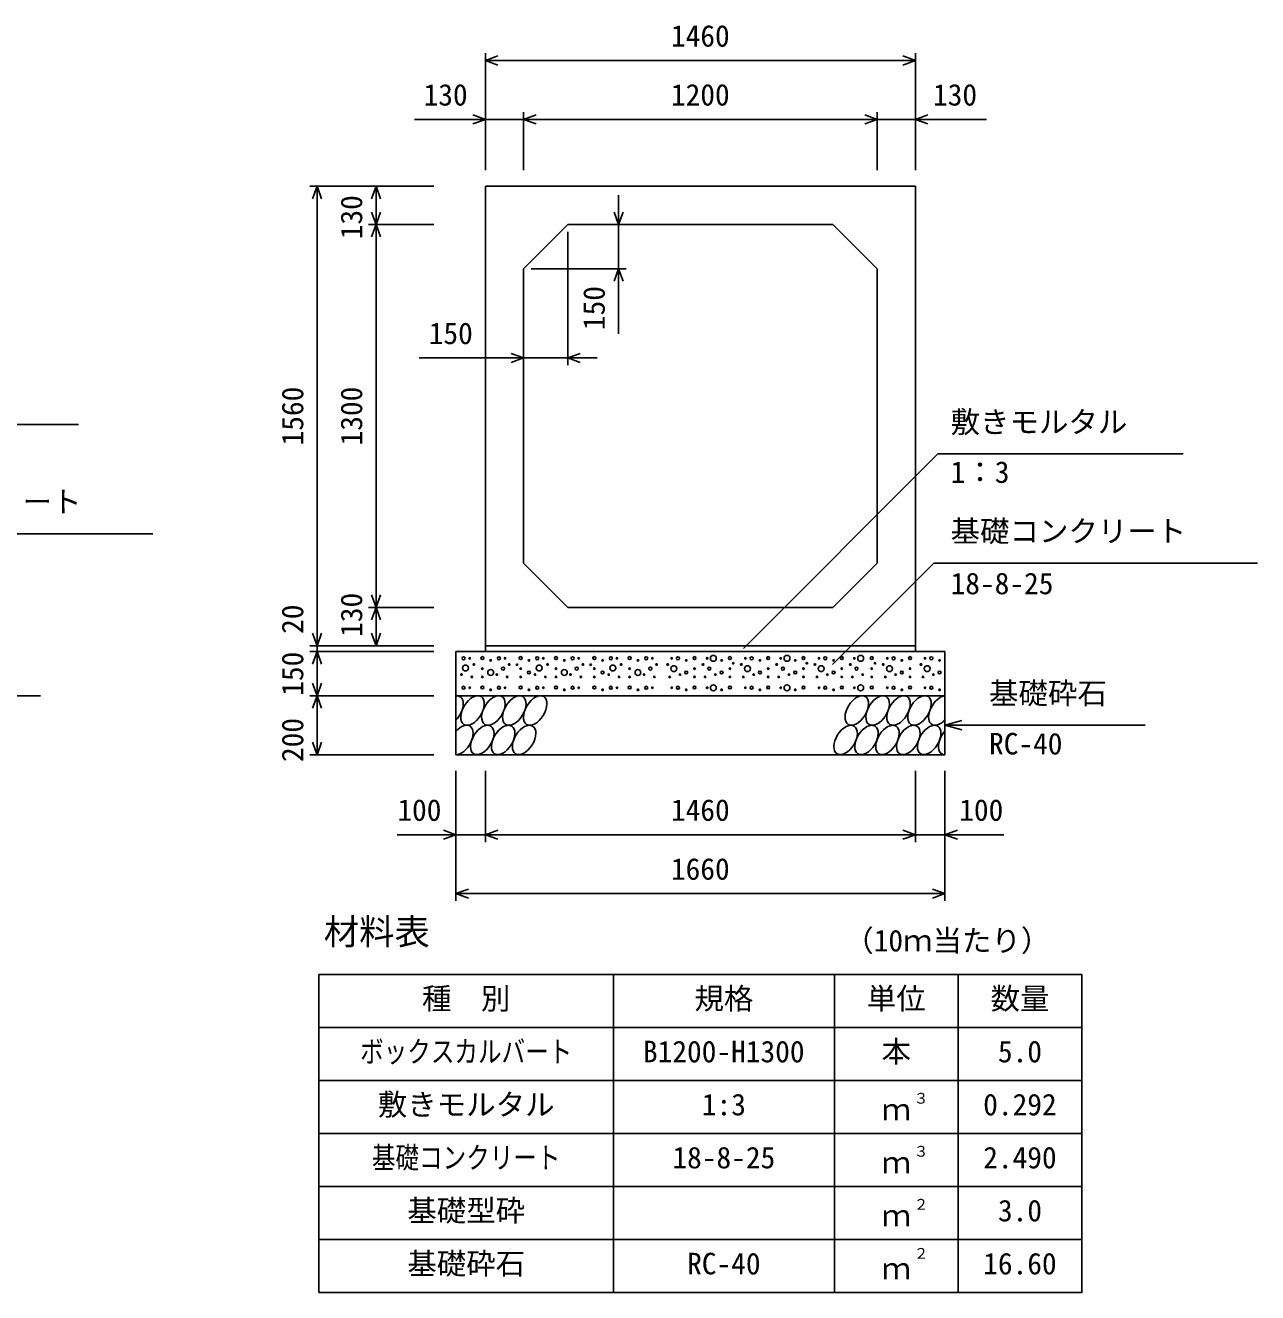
# Model space of a CAD drawing. Units: millimetres, scale not verified. Extents: x -50400 to 50400, y -17820 to 17820.
# Drawn here: x 27718 to 31902, y 265 to 4568 of the extents above; entities that cross this region are included whole.
import ezdxf
from ezdxf.enums import TextEntityAlignment as Align

# ---------------------------------------------------------------- set-up
doc = ezdxf.new("R2010")
doc.units = ezdxf.units.MM
doc.header["$LTSCALE"] = 60
for name, color, linetype, lineweight in [('0-0_DIM', 7, 'Continuous', 25), ('0-2_HATCH', 6, 'Continuous', 25), ('0-3_HYO', 3, 'Continuous', 25), ('0-4_HYO2', 4, 'Continuous', 25), ('0-5_OUTLINE', 3, 'Continuous', 25), ('0-7_TXT', 7, 'Continuous', 25)]:
    doc.layers.add(name, color=color, linetype=linetype, lineweight=lineweight)
doc.styles.add('ＭＳ ゴシック', font='')
doc.styles.get('ＭＳ ゴシック').set_extended_font_data('MS Gothic')

msp = doc.modelspace()

# ---------------------------------------------------------------- linework, layer by layer
at = {"layer": '0-0_DIM'}
for p, q in [((29279.98, 4473.78), (29279.98, 4076.89)), ((30739.98, 4448.78), (29279.98, 4448.78)), ((30739.98, 4473.78), (30739.98, 4076.89)), ((29409.98, 4273.78), (29409.98, 4076.89)), ((30609.98, 4273.78), (30609.98, 4076.89)), ((29039.24, 4248.78), (29279.98, 4248.78)), ((29409.98, 4248.78), (29279.98, 4248.78)), ((30609.98, 4248.78), (29409.98, 4248.78)), ((30609.98, 4248.78), (30739.98, 4248.78)), ((30980.73, 4248.78), (30739.98, 4248.78)), ((28683.88, 4021.89), (29104.98, 4021.89)), ((28708.88, 2461.89), (28708.88, 4021.89)), ((28908.88, 4021.89), (28908.88, 3891.89)), ((29732.46, 3991.89), (29732.46, 3891.89)), ((28883.88, 3891.89), (29104.98, 3891.89)), ((28908.88, 3891.89), (28908.88, 2591.89)), ((29732.46, 3741.89), (29732.46, 3891.89)), ((29559.98, 3866.89), (29559.98, 3413.87)), ((29434.98, 3741.89), (29757.46, 3741.89)), ((29732.46, 3741.89), (29732.46, 3521.01)), ((29055.88, 3438.87), (29409.98, 3438.87)), ((29559.98, 3438.87), (29409.98, 3438.87)), ((29559.98, 3438.87), (29659.98, 3438.87)), ((27898.89, 3212.83), (27066.48, 3212.83)), ((30156.2, 2452.55), (30816.48, 3112.83)), ((31648.89, 3112.83), (30816.48, 3112.83)), ((28151.62, 2842.22), (27052.07, 2842.22)), ((30458.01, 2398.16), (30802.07, 2742.22)), ((31901.62, 2742.22), (30802.07, 2742.22)), ((28883.88, 2591.89), (29104.98, 2591.89)), ((28908.88, 2461.89), (28908.88, 2591.89)), ((28683.88, 2461.89), (29104.98, 2461.89)), ((28708.88, 2461.89), (28708.88, 2441.89)), ((28683.88, 2441.89), (29104.98, 2441.89)), ((28708.88, 2441.89), (28708.88, 2291.89)), ((27769.79, 2291.89), (27089.98, 2291.89)), ((28683.88, 2291.89), (29104.98, 2291.89)), ((28708.88, 2291.89), (28708.88, 2091.89)), ((30839.98, 2191.89), (30897.94, 2207.42)), ((31519.79, 2191.89), (30839.98, 2191.89)), ((30839.98, 2191.89), (30897.94, 2176.36)), ((28683.88, 2091.89), (29104.98, 2091.89)), ((29179.98, 1595.28), (29179.98, 2036.89)), ((29279.98, 1795.28), (29279.98, 2036.89)), ((30739.98, 1795.28), (30739.98, 2036.89)), ((30739.98, 1795.28), (30739.98, 2036.89)), ((30839.98, 1595.28), (30839.98, 2036.89)), ((28980.44, 1820.28), (29179.98, 1820.28)), ((29279.98, 1820.28), (29179.98, 1820.28)), ((30739.98, 1820.28), (29279.98, 1820.28)), ((30839.98, 1820.28), (30739.98, 1820.28)), ((31039.53, 1820.28), (30839.98, 1820.28)), ((30839.98, 1620.28), (29179.98, 1620.28))]:
    msp.add_line(p, q, dxfattribs=at)
for points in [[(29322.27, 4464.17), (29279.98, 4448.78), (29322.27, 4433.39)], [(30697.7, 4464.17), (30739.98, 4448.78), (30697.7, 4433.39)], [(29237.7, 4264.17), (29279.98, 4248.78), (29237.7, 4233.39)], [(29452.27, 4264.17), (29409.98, 4248.78), (29452.27, 4233.39)], [(30567.7, 4264.17), (30609.98, 4248.78), (30567.7, 4233.39)], [(30782.27, 4264.17), (30739.98, 4248.78), (30782.27, 4233.39)], [(28724.27, 3979.6), (28708.88, 4021.89), (28693.49, 3979.6)], [(28924.27, 3979.6), (28908.88, 4021.89), (28893.49, 3979.6)], [(28924.27, 3934.17), (28908.88, 3891.89), (28893.49, 3934.17)], [(29747.85, 3934.17), (29732.46, 3891.89), (29717.07, 3934.17)], [(28924.27, 3849.6), (28908.88, 3891.89), (28893.49, 3849.6)], [(29747.85, 3699.6), (29732.46, 3741.89), (29717.07, 3699.6)], [(29367.7, 3454.26), (29409.98, 3438.87), (29367.7, 3423.48)], [(29602.27, 3454.26), (29559.98, 3438.87), (29602.27, 3423.48)], [(28924.27, 2634.17), (28908.88, 2591.89), (28893.49, 2634.17)], [(28924.27, 2549.6), (28908.88, 2591.89), (28893.49, 2549.6)], [(28724.27, 2504.17), (28708.88, 2461.89), (28693.49, 2504.17)], [(28924.27, 2504.17), (28908.88, 2461.89), (28893.49, 2504.17)], [(28724.27, 2399.6), (28708.88, 2441.89), (28693.49, 2399.6)], [(28724.27, 2334.17), (28708.88, 2291.89), (28693.49, 2334.17)], [(28724.27, 2249.6), (28708.88, 2291.89), (28693.49, 2249.6)], [(28724.27, 2134.17), (28708.88, 2091.89), (28693.49, 2134.17)], [(29137.7, 1835.67), (29179.98, 1820.28), (29137.7, 1804.88)], [(29322.27, 1835.67), (29279.98, 1820.28), (29322.27, 1804.88)], [(30697.7, 1835.67), (30739.98, 1820.28), (30697.7, 1804.88)], [(30882.27, 1835.67), (30839.98, 1820.28), (30882.27, 1804.88)], [(29222.27, 1635.67), (29179.98, 1620.28), (29222.27, 1604.88)], [(30797.7, 1635.67), (30839.98, 1620.28), (30797.7, 1604.88)]]:
    msp.add_lwpolyline(points, dxfattribs=at)
at = {"layer": '0-2_HATCH'}
for centre, radius in [((29206.02, 2419.07), 5), ((29227.05, 2419.07), 2.5), ((29269.95, 2419.94), 5), ((29297.99, 2412.06), 2.5), ((29326.02, 2419.07), 5), ((29347.05, 2419.07), 2.5), ((29399.95, 2419.94), 5), ((29427.99, 2412.06), 2.5), ((29456.02, 2419.07), 5), ((29477.05, 2419.07), 2.5), ((29519.95, 2419.94), 5), ((29547.99, 2412.06), 2.5), ((29576.02, 2419.07), 5), ((29597.05, 2419.07), 2.5), ((29649.95, 2419.94), 5), ((29677.99, 2412.06), 2.5), ((29706.02, 2419.07), 5), ((29727.05, 2419.07), 2.5), ((29769.95, 2419.94), 5), ((29797.99, 2412.06), 2.5), ((29826.02, 2419.07), 5), ((29847.05, 2419.07), 2.5), ((29912.91, 2419.07), 2.5), ((29933.94, 2419.07), 5), ((29961.98, 2412.06), 2.5), ((29990.01, 2419.94), 5), ((30032.91, 2419.07), 2.5), ((30053.94, 2419.07), 10), ((30081.98, 2412.06), 2.5), ((30110.01, 2419.94), 5), ((30162.91, 2419.07), 2.5), ((30183.94, 2419.07), 5), ((30211.98, 2412.06), 2.5), ((30240.01, 2419.94), 5), ((30282.91, 2419.07), 2.5), ((30303.94, 2419.07), 10), ((30331.98, 2412.06), 2.5), ((30360.01, 2419.94), 5), ((30412.91, 2419.07), 2.5), ((30433.94, 2419.07), 5), ((30461.98, 2412.06), 2.5), ((30490.01, 2419.94), 5), ((30532.91, 2419.07), 2.5), ((30553.94, 2419.07), 10), ((30591.84, 2419.94), 5), ((30644.73, 2419.07), 2.5), ((30665.76, 2419.07), 5), ((30693.8, 2412.06), 2.5), ((30721.84, 2419.94), 5), ((30772.79, 2419.07), 2.5), ((30793.83, 2419.07), 5), ((30821.86, 2412.06), 2.5), ((29212.56, 2386.05), 10), ((29241.07, 2398.05), 2.5), ((29269.95, 2384.05), 2.5), ((29297.99, 2370.92), 10), ((29340.04, 2384.05), 5), ((29361.07, 2398.05), 2.5), ((29387.53, 2397.15), 2.5), ((29399.95, 2384.05), 2.5), ((29427.99, 2370.92), 5), ((29462.56, 2386.05), 10), ((29491.07, 2398.05), 2.5), ((29519.95, 2384.05), 2.5), ((29547.99, 2370.92), 10), ((29590.04, 2384.05), 5), ((29611.07, 2398.05), 2.5), ((29637.53, 2397.15), 2.5), ((29649.95, 2384.05), 2.5), ((29677.99, 2370.92), 5), ((29712.56, 2386.05), 10), ((29741.07, 2398.05), 2.5), ((29769.95, 2384.05), 2.5), ((29797.99, 2370.92), 10), ((29840.04, 2384.05), 5), ((29861.07, 2398.05), 2.5), ((29898.89, 2398.05), 2.5), ((29919.92, 2384.05), 10), ((29961.98, 2370.92), 5), ((29990.01, 2384.05), 2.5), ((30018.89, 2398.05), 2.5), ((30039.92, 2384.05), 5), ((30081.98, 2370.92), 5), ((30110.01, 2384.05), 2.5), ((30121.35, 2402.37), 2.5), ((30148.89, 2398.05), 2.5), ((30169.92, 2384.05), 10), ((30211.98, 2370.92), 5), ((30240.01, 2384.05), 2.5), ((30268.89, 2398.05), 2.5), ((30289.92, 2384.05), 5), ((30331.98, 2370.92), 5), ((30360.01, 2384.05), 2.5), ((30371.35, 2402.37), 2.5), ((30398.89, 2398.05), 2.5), ((30419.92, 2384.05), 10), ((30461.98, 2370.92), 5), ((30490.01, 2384.05), 2.5), ((30518.89, 2398.05), 2.5), ((30539.92, 2384.05), 5), ((30591.84, 2384.05), 2.5), ((30603.18, 2402.37), 2.5), ((30630.71, 2398.05), 2.5), ((30651.74, 2384.05), 10), ((30693.8, 2370.92), 5), ((30721.84, 2384.05), 2.5), ((30758.78, 2398.05), 2.5), ((30779.81, 2384.05), 10), ((30821.86, 2370.92), 5), ((29199.01, 2363.91), 2.5), ((29206.02, 2319.07), 5), ((29234.06, 2356.04), 2.5), ((29269.95, 2319.94), 5), ((29269.95, 2356.04), 2.5), ((29319.01, 2363.91), 2.5), ((29326.02, 2319.07), 5), ((29354.06, 2356.04), 2.5), ((29399.95, 2319.94), 5), ((29399.95, 2356.04), 2.5), ((29449.01, 2363.91), 2.5), ((29456.02, 2319.07), 5), ((29484.06, 2356.04), 2.5), ((29519.95, 2319.94), 5), ((29519.95, 2356.04), 2.5), ((29569.01, 2363.91), 2.5), ((29576.02, 2319.07), 5), ((29604.06, 2356.04), 2.5), ((29649.95, 2319.94), 5), ((29649.95, 2356.04), 2.5), ((29699.01, 2363.91), 2.5), ((29706.02, 2319.07), 5), ((29734.06, 2356.04), 2.5), ((29769.95, 2319.94), 5), ((29769.95, 2356.04), 2.5), ((29819.01, 2363.91), 2.5), ((29826.02, 2319.07), 5), ((29854.06, 2356.04), 2.5), ((29905.9, 2356.04), 2.5), ((29933.94, 2319.07), 5), ((29940.95, 2363.91), 2.5), ((29990.01, 2319.94), 5), ((29990.01, 2356.04), 2.5), ((30025.9, 2356.04), 2.5), ((30053.94, 2319.07), 10), ((30060.95, 2363.91), 2.5), ((30110.01, 2319.94), 5), ((30110.01, 2356.04), 2.5), ((30155.9, 2356.04), 2.5), ((30183.94, 2319.07), 5), ((30190.95, 2363.91), 2.5), ((30240.01, 2319.94), 5), ((30240.01, 2356.04), 2.5), ((30275.9, 2356.04), 2.5), ((30303.94, 2319.07), 10), ((30310.95, 2363.91), 2.5), ((30360.01, 2319.94), 5), ((30360.01, 2356.04), 2.5), ((30405.9, 2356.04), 2.5), ((30433.94, 2319.07), 5), ((30440.95, 2363.91), 2.5), ((30490.01, 2319.94), 5), ((30490.01, 2356.04), 2.5), ((30525.9, 2356.04), 2.5), ((30553.94, 2319.07), 10), ((30560.95, 2363.91), 2.5), ((30591.84, 2319.94), 5), ((30591.84, 2356.04), 2.5), ((30637.72, 2356.04), 2.5), ((30665.76, 2319.07), 5), ((30672.77, 2363.91), 2.5), ((30721.84, 2319.94), 5), ((30721.84, 2356.04), 2.5), ((30765.79, 2356.04), 2.5), ((30793.83, 2319.07), 5), ((30800.83, 2363.91), 2.5), ((29227.05, 2319.07), 2.5), ((29297.99, 2312.06), 2.5), ((29347.05, 2319.07), 2.5), ((29427.99, 2312.06), 2.5), ((29477.05, 2319.07), 2.5), ((29547.99, 2312.06), 2.5), ((29597.05, 2319.07), 2.5), ((29677.99, 2312.06), 2.5), ((29727.05, 2319.07), 2.5), ((29797.99, 2312.06), 2.5), ((29847.05, 2319.07), 2.5), ((29912.91, 2319.07), 2.5), ((29961.98, 2312.06), 2.5), ((30032.91, 2319.07), 2.5), ((30081.98, 2312.06), 2.5), ((30162.91, 2319.07), 2.5), ((30211.98, 2312.06), 2.5), ((30282.91, 2319.07), 2.5), ((30331.98, 2312.06), 2.5), ((30412.91, 2319.07), 2.5), ((30461.98, 2312.06), 2.5), ((30532.91, 2319.07), 2.5), ((30644.73, 2319.07), 2.5), ((30693.8, 2312.06), 2.5), ((30772.79, 2319.07), 2.5), ((30821.86, 2312.06), 2.5)]:
    msp.add_circle(centre, radius, dxfattribs=at)
for centre, start_param, end_param in [((29165.33, 2241.88), 4.3355439, 6.7245934), ((30824.54, 2241.88), 0.4199491, 4.357003), ((29198.58, 2141.89), 3.4740877, 7.5860497), ((30857.79, 2141.89), 1.2805297, 3.4964223)]:
    msp.add_ellipse(centre, major_axis=(29.09, 47.08), ratio=0.5792, start_param=start_param, end_param=end_param, dxfattribs=at)
for centre in [(29236.29, 2241.88), (29307.24, 2241.88), (29378.2, 2241.88), (29449.15, 2241.88), (30540.71, 2241.88), (30611.67, 2241.88), (30682.63, 2241.88), (30753.58, 2241.88), (29269.53, 2141.89), (29340.49, 2141.89), (29411.45, 2141.89), (30503.01, 2141.89), (30573.96, 2141.89), (30644.92, 2141.89), (30715.87, 2141.89), (30786.83, 2141.89)]:
    msp.add_ellipse(centre, major_axis=(29.09, 47.08), ratio=0.5792, dxfattribs=at)
at = {"layer": '0-3_HYO'}
for p, q in [((29714.98, 1345.28), (29714.98, 265.28)), ((30464.98, 1345.28), (30464.98, 265.28)), ((30884.98, 1345.28), (30884.98, 265.28)), ((28714.98, 1165.28), (31304.98, 1165.28))]:
    msp.add_line(p, q, dxfattribs=at)
msp.add_lwpolyline([(28714.98, 265.28), (31304.98, 265.28), (31304.98, 1345.28), (28714.98, 1345.28)], close=True, dxfattribs=at)
at = {"layer": '0-4_HYO2'}
for p, q in [((28714.98, 985.28), (31304.98, 985.28)), ((28714.98, 805.28), (31304.98, 805.28)), ((28714.98, 625.28), (31304.98, 625.28)), ((28714.98, 445.28), (31304.98, 445.28))]:
    msp.add_line(p, q, dxfattribs=at)
at = {"layer": '0-5_OUTLINE'}
for p, q in [((30739.98, 4021.89), (29279.98, 4021.89)), ((29279.98, 2441.89), (29279.98, 4021.89)), ((30739.98, 2441.89), (30739.98, 4021.89)), ((29559.98, 3891.89), (29409.98, 3741.89)), ((29559.98, 3891.89), (30459.98, 3891.89)), ((30609.98, 3741.89), (30459.98, 3891.89)), ((29409.98, 3741.89), (29409.98, 2741.89)), ((30609.98, 3741.89), (30609.98, 2741.89)), ((29559.98, 2591.89), (29409.98, 2741.89)), ((30459.98, 2591.89), (30609.98, 2741.89)), ((29559.98, 2591.89), (30459.98, 2591.89)), ((30739.98, 2461.89), (29279.98, 2461.89)), ((29179.98, 2441.89), (29179.98, 2091.89)), ((29179.98, 2441.89), (30839.98, 2441.89)), ((30839.98, 2441.89), (30839.98, 2091.89)), ((29179.98, 2291.89), (30839.98, 2291.89)), ((29179.98, 2091.89), (30839.98, 2091.89))]:
    msp.add_line(p, q, dxfattribs=at)

# ---------------------------------------------------------------- texts
at = {"layer": '0-0_DIM', "style": 'ＭＳ ゴシック'}
for s, p in [('1460', (29909.98, 4473.78)), ('130', (29070.34, 4273.78)), ('1200', (29909.98, 4273.78)), ('130', (30799.62, 4273.78)), ('150', (29087.84, 3463.87)), ('敷きモルタル', (30859.33, 3162.83)), ('1：3', (30859.33, 2992.72)), ('基礎コンクリート', (27109.33, 2892.22)), ('基礎コンクリート', (30859.33, 2792.22)), ('18-8-25', (30859.33, 2614.59)), ('基礎砕石', (30989.72, 2241.89)), ('RC-40', (30989.72, 2070.51)), ('100', (28981.34, 1845.28)), ('1460', (29909.98, 1845.28)), ('100', (30888.62, 1845.28)), ('1660', (29909.98, 1645.28))]:
    msp.add_text(s, height=73.31, dxfattribs=at).set_placement(p, align=Align.BOTTOM_LEFT)
for s, p in [('130', (28883.88, 3841.89)), ('150', (29707.46, 3533.39)), ('1560', (28683.88, 3141.89)), ('1300', (28883.88, 3141.89)), ('130', (28883.88, 2491.89)), ('20', (28683.88, 2501.96)), ('150', (28683.88, 2291.89)), ('200', (28683.88, 2066.89))]:
    msp.add_text(s, height=73.31, rotation=90, dxfattribs=at).set_placement(p, align=Align.BOTTOM_LEFT)
at = {"layer": '0-7_TXT', "style": 'ＭＳ ゴシック'}
for s, height, p in [('材料表', 87.98, (28731.65, 1420.28)), ('（10ｍ当たり）', 73.31, (30498.31, 1401.94)), ('種\u3000別', 73.31, (29064.98, 1205.28)), ('規格', 73.31, (29989.98, 1205.28)), ('単位', 73.31, (30574.98, 1205.28)), ('数量', 73.31, (30994.98, 1205.28)), ('B1200-H1300', 73.31, (29814.98, 1025.28)), ('本', 73.31, (30624.98, 1025.28)), ('5.0', 73.31, (31019.98, 1025.28)), ('敷きモルタル', 73.31, (28914.98, 845.28)), ('1:3', 73.31, (30014.98, 845.28)), ('ｍ', 73.31, (30624.98, 828.61)), ('３', 36.66, (30734.22, 895.89)), ('0.292', 73.31, (30969.98, 845.28)), ('18-8-25', 73.31, (29914.98, 665.28)), ('３', 36.66, (30734.22, 715.89)), ('2.490', 73.31, (30969.98, 665.28)), ('ｍ', 73.31, (30624.98, 648.61)), ('基礎型砕', 73.31, (29014.98, 485.28)), ('２', 36.66, (30734.22, 535.89)), ('3.0', 73.31, (31019.98, 485.28)), ('ｍ', 73.31, (30624.98, 468.61)), ('基礎砕石', 73.31, (29014.98, 305.28)), ('RC-40', 73.31, (29964.98, 305.28)), ('２', 36.66, (30734.22, 369.22)), ('16.60', 73.31, (30969.98, 305.28)), ('ｍ', 73.31, (30624.98, 288.61))]:
    msp.add_text(s, height=height, dxfattribs=at).set_placement(p, align=Align.BOTTOM_LEFT)
at = {"layer": '0-7_TXT', "style": 'ＭＳ ゴシック', "width": 0.8}
for s, p in [('ボックスカルバート', (28854.98, 1025.28)), ('基礎コンクリート', (28894.98, 665.28))]:
    msp.add_text(s, height=73.31, dxfattribs=at).set_placement(p, align=Align.BOTTOM_LEFT)

doc.saveas('drawing.dxf')
